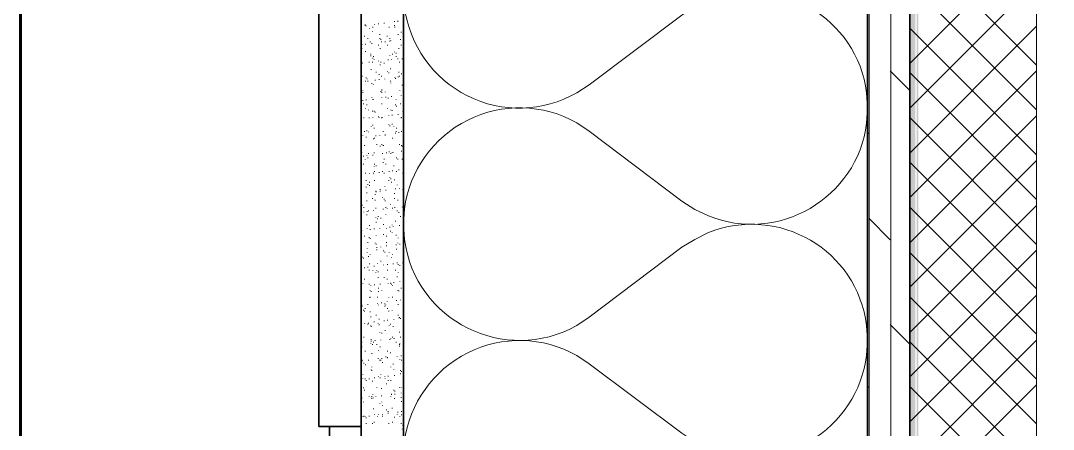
# Model space of a CAD drawing. Header units: inches. Extents: x 5 to 516, y -193 to 129.
# Drawn here: x 334.394 to 335.413, y -10.253 to -9.85 of the extents above; entities that cross this region are included whole.
import ezdxf

# ---------------------------------------------------------------- set-up
doc = ezdxf.new("R2010")
doc.units = ezdxf.units.IN
doc.header["$MEASUREMENT"] = 0
doc.layers.add('PDF6_Geometry', color=7, linetype='Continuous')
doc.layers.add('PDF6_Solid Fills', color=7, linetype='Continuous')

msp = doc.modelspace()

# ---------------------------------------------------------------- hatches: boundary and pattern name
at = {"layer": 'PDF6_Solid Fills', "transparency": 33554559}
for points in [[(335.272368, -10.753916), (335.277368, -10.7483605), (335.2773684, -9.4383597), (335.272368, -9.4383605)], [(335.2890339, -9.4494714), (335.2762562, -9.440027), (335.2873673, -9.450027), (335.2873691, -9.5366932), (335.2784802, -9.5428042), (335.2801466, -10.7589156), (335.2801462, -9.5439158), (335.2890351, -9.5372482)]]:
    msp.add_hatch(color=256, dxfattribs=at).paths.add_polyline_path(points)

# ---------------------------------------------------------------- linework, layer by layer
at = {"layer": 'PDF6_Geometry', "lineweight": 60}
msp.add_lwpolyline([(356.8940342, -11.7255821), (356.8940342, -8.5589156), (334.3940348, -8.5589156), (334.3940348, -12.3344711)], dxfattribs=at)
at = {"layer": 'PDF6_Geometry', "lineweight": 35}
for points in [[(334.6884786, -8.8261376), (334.6884786, -10.2500265)], [(334.6884786, -10.2500268), (334.7301452, -10.2500268), (334.7301452, -8.8261379)], [(334.7301452, -8.8261376), (334.7301452, -10.7178043)], [(334.7718119, -8.8261381), (334.7718119, -10.7178047), (334.7301452, -10.7178047), (334.7301452, -10.2500269)], [(335.2301452, -8.8261376), (335.2301452, -10.7589154), (335.2718119, -10.7589154), (335.2718119, -8.8261376)], [(334.6884798, -10.2711381), (334.6990354, -10.2711381), (334.6990354, -10.250027), (334.6884798, -10.250027)]]:
    msp.add_lwpolyline(points, dxfattribs=at)
at = {"layer": 'PDF6_Geometry', "lineweight": 15}
for points in [[(335.2318135, -10.7589153), (335.2318135, -8.8261375)], [(335.2529227, -10.7589153), (335.2529227, -8.8261375)], [(335.2718119, -8.8261376), (335.2718119, -10.7589154), (335.3968119, -10.7589154), (335.3968119, -8.8261376)], [(335.2718119, -9.8922489), (335.3968119, -9.7672489)], [(335.3968119, -9.8939149), (335.2718119, -9.7689149)], [(335.2718119, -9.9361377), (335.3968119, -9.8111377)], [(335.3968119, -9.9378048), (335.2718119, -9.8128048)], [(334.7340357, -9.8544715), (334.7340357, -9.8539159)], [(334.7340357, -9.8550265), (334.7340357, -9.8544709)], [(334.7351456, -9.8555826), (334.7351456, -9.855027)], [(334.7384799, -9.8578047), (334.7384799, -9.8572491)], [(334.741812, -9.8566936), (334.741812, -9.8561381)], [(334.7434803, -9.8539154), (334.7434803, -9.8533598)], [(334.7473685, -9.8533604), (334.7473685, -9.8528049)], [(334.7529227, -9.8528043), (334.7529227, -9.8522488)], [(334.757923, -9.8566936), (334.757923, -9.8561381)], [(334.7629234, -9.8511383), (334.7629234, -9.8505827)], [(334.7629234, -9.8550265), (334.7629234, -9.8544709)], [(334.7634795, -9.8566936), (334.7634795, -9.8561381)], [(334.7662577, -9.8505822), (334.7662577, -9.8500266)], [(334.7662577, -9.8511383), (334.7662577, -9.8505827)], [(335.2718119, -9.9805825), (335.3968119, -9.8555826)], [(335.3968119, -9.9822486), (335.2718119, -9.8572486)], [(334.7301452, -9.863915), (334.7301452, -9.8633594)], [(334.7334796, -9.8655821), (334.7334796, -9.8650266)], [(334.7368116, -9.8678043), (334.7368116, -9.8672487)], [(334.7412559, -9.8611379), (334.7412559, -9.8605823)], [(334.7484784, -9.863915), (334.7484784, -9.8633594)], [(334.7484784, -9.8678043), (334.7484784, -9.8672487)], [(334.7557009, -9.8655821), (334.7557009, -9.8650266)], [(334.7584791, -9.8678043), (334.7584791, -9.8672487)], [(334.7668116, -9.863915), (334.7668116, -9.8633594)], [(334.7695898, -9.8616929), (334.7695898, -9.8611373)], [(334.7712581, -9.862805), (334.7712581, -9.8622495)], [(334.7307013, -9.8778039), (334.7307013, -9.8772483)], [(334.7312574, -9.8739157), (334.7312574, -9.8733601)], [(334.7345895, -9.8733596), (334.7345895, -9.8728041)], [(334.7390338, -9.8711375), (334.7390338, -9.8705819)], [(334.7407021, -9.8728046), (334.7407021, -9.8722491)], [(334.7473685, -9.8744707), (334.7473685, -9.8739151)], [(334.7490345, -9.8778039), (334.7490345, -9.8772483)], [(334.7495906, -9.8689153), (334.7495906, -9.8683598)], [(334.7501467, -9.8711375), (334.7501467, -9.8705819)], [(334.7540349, -9.8711375), (334.7540349, -9.8705819)], [(334.756257, -9.8744707), (334.756257, -9.8739151)], [(334.7584791, -9.8705825), (334.7584791, -9.870027)], [(334.7595913, -9.8700264), (334.7595913, -9.8694709)], [(334.7673677, -9.8778039), (334.7673677, -9.8772483)], [(334.7690337, -9.8689153), (334.7690337, -9.8683598)], [(334.7695898, -9.8744707), (334.7695898, -9.8739151)], [(334.7345895, -9.8805821), (334.7345895, -9.8800265)], [(334.7395899, -9.8833603), (334.7395899, -9.8828048)], [(334.7395899, -9.8850264), (334.7395899, -9.8844708)], [(334.741812, -9.8872485), (334.741812, -9.8866929)], [(334.7423681, -9.8855825), (334.7423681, -9.8850269)], [(334.7429242, -9.8883596), (334.7429242, -9.887804)], [(334.7568131, -9.8889157), (334.7568131, -9.8883601)], [(334.7584791, -9.8844714), (334.7584791, -9.8839158)], [(334.7601452, -9.8883596), (334.7601452, -9.887804)], [(334.7612574, -9.8833603), (334.7612574, -9.8828048)], [(334.7629234, -9.8811382), (334.7629234, -9.8805826)], [(334.7645894, -9.8822493), (334.7645894, -9.8816937)], [(334.7645894, -9.8855825), (334.7645894, -9.8850269)], [(334.7662577, -9.8878046), (334.7662577, -9.887249)], [(334.770702, -9.8878046), (334.770702, -9.887249)], [(334.7312574, -9.8916928), (334.7312574, -9.8911372)], [(334.7312574, -9.8922489), (334.7312574, -9.8916933)], [(334.7379238, -9.8911378), (334.7379238, -9.8905822)], [(334.740146, -9.8983603), (334.740146, -9.8978047)], [(334.7412559, -9.8911378), (334.7412559, -9.8905822)], [(334.7473685, -9.8900267), (334.7473685, -9.8894712)], [(334.7490345, -9.8939149), (334.7490345, -9.8933593)], [(334.7495906, -9.8911378), (334.7495906, -9.8905822)], [(334.7529227, -9.8922489), (334.7529227, -9.8916933)], [(334.7590352, -9.8978042), (334.7590352, -9.8972486)], [(334.7679237, -9.8911378), (334.7679237, -9.8905822)], [(334.7312574, -9.9050267), (334.7312574, -9.9044711)], [(334.7351456, -9.9066938), (334.7351456, -9.9061383)], [(334.7362578, -9.9078038), (334.7362578, -9.9072482)], [(334.7440341, -9.908916), (334.7440341, -9.9083604)], [(334.7451463, -9.9011374), (334.7451463, -9.9005818)], [(334.7479246, -9.9033595), (334.7479246, -9.902804)], [(334.7479246, -9.9083599), (334.7479246, -9.9078043)], [(334.7501467, -9.9050267), (334.7501467, -9.9044711)], [(334.7534788, -9.9078038), (334.7534788, -9.9072482)], [(334.756257, -9.9005824), (334.756257, -9.9000269)], [(334.7573692, -9.9016935), (334.7573692, -9.9011379)], [(334.7634795, -9.9061377), (334.7634795, -9.9055822)], [(334.7640356, -9.9072488), (334.7640356, -9.9066933)], [(334.7668116, -9.9055816), (334.7668116, -9.9050261)], [(334.7673677, -9.9011374), (334.7673677, -9.9005818)], [(334.7679237, -9.9050267), (334.7679237, -9.9044711)], [(334.7701459, -9.9028045), (334.7701459, -9.902249)], [(335.2718119, -9.9189156), (335.2523675, -9.8994711)], [(335.2718119, -10.0244713), (335.3968119, -9.8994714)], [(335.3968119, -10.0261374), (335.2718119, -9.9011374)], [(334.7318135, -9.9189156), (334.7318135, -9.91836)], [(334.7345895, -9.910027), (334.7345895, -9.9094715)], [(334.7368116, -9.910027), (334.7368116, -9.9094715)], [(334.7407021, -9.9122492), (334.7407021, -9.9116936)], [(334.7423681, -9.9133602), (334.7423681, -9.9128047)], [(334.7507005, -9.9183606), (334.7507005, -9.917805)], [(334.7507005, -9.9189156), (334.7507005, -9.91836)], [(334.7590352, -9.910027), (334.7590352, -9.9094715)], [(334.7595913, -9.9116931), (334.7595913, -9.9111375)], [(334.7684798, -9.9189156), (334.7684798, -9.91836)], [(334.770702, -9.9139152), (334.770702, -9.9133597)], [(334.7318135, -9.9211377), (334.7318135, -9.9205821)], [(334.7318135, -9.9289152), (334.7318135, -9.9283596)], [(334.7351456, -9.9283602), (334.7351456, -9.9278046)], [(334.7407021, -9.9261381), (334.7407021, -9.9255825)], [(334.7412559, -9.9278041), (334.7412559, -9.9272485)], [(334.7423681, -9.9278041), (334.7423681, -9.9272485)], [(334.7495906, -9.9200266), (334.7495906, -9.9194711)], [(334.7507005, -9.9211377), (334.7507005, -9.9205821)], [(334.7507005, -9.9261381), (334.7507005, -9.9255825)], [(334.7540349, -9.9205827), (334.7540349, -9.9200272)], [(334.754591, -9.925582), (334.754591, -9.9250264)], [(334.7568131, -9.926693), (334.7568131, -9.9261375)], [(334.7645894, -9.9278041), (334.7645894, -9.9272485)], [(334.7695898, -9.9239159), (334.7695898, -9.9233604)], [(335.2290337, -9.9511379), (335.2301448, -9.9361379), (335.2290337, -9.9211379)], [(334.7323674, -9.9322495), (334.7323674, -9.9316939)], [(334.7345895, -9.9366938), (334.7345895, -9.9361382)], [(334.7357017, -9.9333594), (334.7357017, -9.9328039)], [(334.7373677, -9.9383598), (334.7373677, -9.9378042)], [(334.7412559, -9.9394709), (334.7412559, -9.9389153)], [(334.7429242, -9.9394709), (334.7429242, -9.9389153)], [(334.7507005, -9.9322495), (334.7507005, -9.9316939)], [(334.756257, -9.9366938), (334.756257, -9.9361382)], [(334.7595913, -9.9383598), (334.7595913, -9.9378042)], [(334.7607013, -9.9389159), (334.7607013, -9.9383603)], [(334.7640356, -9.9333594), (334.7640356, -9.9328039)], [(334.7651455, -9.9344716), (334.7651455, -9.9339161)], [(334.7690337, -9.9322495), (334.7690337, -9.9316939)], [(334.7712581, -9.9400269), (334.7712581, -9.9394714)], [(334.7329235, -9.9461384), (334.7329235, -9.9455828)], [(334.7379238, -9.9461384), (334.7379238, -9.9455828)], [(334.741812, -9.9455823), (334.741812, -9.9450267)], [(334.7440341, -9.9405819), (334.7440341, -9.9400264)], [(334.7473685, -9.9450262), (334.7473685, -9.9444706)], [(334.7479246, -9.9455823), (334.7479246, -9.9450267)], [(334.7501467, -9.9461384), (334.7501467, -9.9455828)], [(334.7512566, -9.9455823), (334.7512566, -9.9450267)], [(334.7573692, -9.9439151), (334.7573692, -9.9433596)], [(334.7607013, -9.9433601), (334.7607013, -9.9428046)], [(334.7668116, -9.942804), (334.7668116, -9.9422485)], [(334.7695898, -9.9461384), (334.7695898, -9.9455828)], [(334.7701459, -9.9455823), (334.7701459, -9.9450267)], [(335.2718119, -10.0689151), (335.3968119, -9.9439151)], [(335.3968119, -10.0705823), (335.2718119, -9.9455823)], [(334.7334796, -9.9594712), (334.7334796, -9.9589156)], [(334.7357017, -9.9589151), (334.7357017, -9.9583595)], [(334.7373677, -9.9600273), (334.7373677, -9.9594717)], [(334.740146, -9.9544708), (334.740146, -9.9539153)], [(334.741812, -9.9533597), (334.741812, -9.9528042)], [(334.7429242, -9.956138), (334.7429242, -9.9555824)], [(334.7518127, -9.9594712), (334.7518127, -9.9589156)], [(334.7573692, -9.9528048), (334.7573692, -9.9522492)], [(334.7584791, -9.9539158), (334.7584791, -9.9533603)], [(334.7607013, -9.9522487), (334.7607013, -9.9516931)], [(334.7623673, -9.9544708), (334.7623673, -9.9539153)], [(334.7645894, -9.9594712), (334.7645894, -9.9589156)], [(334.7651455, -9.956138), (334.7651455, -9.9555824)], [(334.7701459, -9.9594712), (334.7701459, -9.9589156)], [(334.7318135, -9.9633593), (334.7318135, -9.9628038)], [(334.7351456, -9.9650265), (334.7351456, -9.9644709)], [(334.7423681, -9.9666937), (334.7423681, -9.9661381)], [(334.7434803, -9.9661376), (334.7434803, -9.965582)], [(334.7445902, -9.9639154), (334.7445902, -9.9633599)], [(334.7484784, -9.9633593), (334.7484784, -9.9628038)], [(334.7540349, -9.9628044), (334.7540349, -9.9622488)], [(334.7540349, -9.9633593), (334.7540349, -9.9628038)], [(334.7612574, -9.9661376), (334.7612574, -9.965582)], [(334.7640356, -9.9611372), (334.7640356, -9.9605816)], [(334.7673677, -9.9605822), (334.7673677, -9.9600267)], [(334.7718119, -9.9661376), (334.7718119, -9.965582)], [(335.2318135, -9.9616933), (335.2301469, -9.9605822)], [(334.7307013, -9.9800265), (334.7307013, -9.9794709)], [(334.7334796, -9.9733601), (334.7334796, -9.9728045)], [(334.7429242, -9.9805825), (334.7429242, -9.980027)], [(334.7457024, -9.972249), (334.7457024, -9.9716934)], [(334.7490345, -9.9739162), (334.7490345, -9.9733606)], [(334.7507005, -9.972249), (334.7507005, -9.9716934)], [(334.7518127, -9.9733601), (334.7518127, -9.9728045)], [(334.7523688, -9.9733601), (334.7523688, -9.9728045)], [(334.7551448, -9.9805825), (334.7551448, -9.980027)], [(334.757923, -9.9794715), (334.757923, -9.9789159)], [(334.7607013, -9.9800265), (334.7607013, -9.9794709)], [(334.7618135, -9.9800265), (334.7618135, -9.9794709)], [(334.7679237, -9.972249), (334.7679237, -9.9716934)], [(334.7701459, -9.9733601), (334.7701459, -9.9728045)], [(334.7701459, -9.9789154), (334.7701459, -9.9783598)], [(334.770702, -9.9739162), (334.770702, -9.9733606)], [(334.7323674, -9.9839157), (334.7323674, -9.9833602)], [(334.7340357, -9.9872489), (334.7340357, -9.9866934)], [(334.7357017, -9.9833596), (334.7357017, -9.9828041)], [(334.7368116, -9.9855818), (334.7368116, -9.9850262)], [(334.7373677, -9.9811375), (334.7373677, -9.980582)], [(334.741812, -9.9828047), (334.741812, -9.9822491)], [(334.7512566, -9.9811375), (334.7512566, -9.980582)], [(334.7518127, -9.9900272), (334.7518127, -9.9894716)], [(334.7529227, -9.9866928), (334.7529227, -9.9861373)], [(334.7595913, -9.9811375), (334.7595913, -9.980582)], [(334.7651455, -9.9855818), (334.7651455, -9.9850262)], [(334.7662577, -9.9866928), (334.7662577, -9.9861373)], [(334.770702, -9.9866928), (334.770702, -9.9861373)], [(335.2718119, -10.112805), (335.3968119, -9.987805)], [(335.3968119, -10.1144711), (335.2718119, -9.9894711)], [(334.7323674, -9.9916932), (334.7323674, -9.9911377)], [(334.7345895, -10.0005817), (334.7345895, -10.0000262)], [(334.7384799, -10.0011378), (334.7384799, -10.0005823)], [(334.7423681, -10.0005817), (334.7423681, -10.0000262)], [(334.7429242, -9.9939153), (334.7429242, -9.9933598)], [(334.7434803, -9.9916932), (334.7434803, -9.9911377)], [(334.7434803, -9.9989157), (334.7434803, -9.9983601)], [(334.7451463, -9.9933604), (334.7451463, -9.9928048)], [(334.7479246, -10.0000268), (334.7479246, -9.9994712)], [(334.7512566, -9.9989157), (334.7512566, -9.9983601)], [(334.7529227, -10.0005817), (334.7529227, -10.0000262)], [(334.754591, -9.9916932), (334.754591, -9.9911377)], [(334.757923, -9.9989157), (334.757923, -9.9983601)], [(334.7612574, -9.9983596), (334.7612574, -9.997804)], [(334.7623673, -9.9933604), (334.7623673, -9.9928048)], [(334.7651455, -9.9989157), (334.7651455, -9.9983601)], [(334.7673677, -9.9972485), (334.7673677, -9.996693)], [(334.7712581, -10.0005817), (334.7712581, -10.0000262)], [(334.7351456, -10.0078042), (334.7351456, -10.0072487)], [(334.7384799, -10.0094714), (334.7384799, -10.0089158)], [(334.7434803, -10.0078042), (334.7434803, -10.0072487)], [(334.7573692, -10.0078042), (334.7573692, -10.0072487)], [(334.7584791, -10.005026), (334.7584791, -10.0044704)], [(334.7595913, -10.0061382), (334.7595913, -10.0055826)], [(334.7601452, -10.0094714), (334.7601452, -10.0089158)], [(334.7629234, -10.0072493), (334.7629234, -10.0066937)], [(334.7351456, -10.0144706), (334.7351456, -10.0139151)], [(334.7357017, -10.0200271), (334.7357017, -10.0194715)], [(334.7368116, -10.0116935), (334.7368116, -10.011138)], [(334.7384799, -10.0128046), (334.7384799, -10.012249)], [(334.7440341, -10.0216931), (334.7440341, -10.0211376)], [(334.7445902, -10.0183599), (334.7445902, -10.0178044)], [(334.7451463, -10.0189149), (334.7451463, -10.0183593)], [(334.7490345, -10.0166928), (334.7490345, -10.0161372)], [(334.7490345, -10.0183599), (334.7490345, -10.0178044)], [(334.7534788, -10.0139157), (334.7534788, -10.0133601)], [(334.754591, -10.0172489), (334.754591, -10.0166933)], [(334.7629234, -10.0205821), (334.7629234, -10.0200265)], [(334.7640356, -10.0161378), (334.7640356, -10.0155822)], [(334.7657016, -10.0122485), (334.7657016, -10.0116929)], [(334.7679237, -10.0155828), (334.7679237, -10.0150273)], [(334.7712581, -10.0166928), (334.7712581, -10.0161372)], [(334.7718119, -10.0139157), (334.7718119, -10.0133601)], [(334.7357017, -10.0278045), (334.7357017, -10.027249)], [(334.7412559, -10.0255824), (334.7412559, -10.0250269)], [(334.7440341, -10.0272484), (334.7440341, -10.0266929)], [(334.7512566, -10.0244713), (334.7512566, -10.0239158)], [(334.7529227, -10.0261374), (334.7529227, -10.0255818)], [(334.7540349, -10.0278045), (334.7540349, -10.027249)], [(334.7590352, -10.0316938), (334.7590352, -10.0311383)], [(334.7629234, -10.0255824), (334.7629234, -10.0250269)], [(334.7662577, -10.0272484), (334.7662577, -10.0266929)], [(334.7312574, -10.0322488), (334.7312574, -10.0316933)], [(334.7329235, -10.0344709), (334.7329235, -10.0339154)], [(334.7329235, -10.0389152), (334.7329235, -10.0383596)], [(334.7357017, -10.0416934), (334.7357017, -10.0411379)], [(334.7362578, -10.0383602), (334.7362578, -10.0378047)], [(334.7373677, -10.0378041), (334.7373677, -10.0372486)], [(334.7423681, -10.0372492), (334.7423681, -10.0366936)], [(334.7445902, -10.035027), (334.7445902, -10.0344715)], [(334.7518127, -10.0361381), (334.7518127, -10.0355825)], [(334.754591, -10.0344709), (334.754591, -10.0339154)], [(334.754591, -10.0411373), (334.754591, -10.0405818)], [(334.7557009, -10.035582), (334.7557009, -10.0350264)], [(334.7612574, -10.035027), (334.7612574, -10.0344715)], [(334.7634795, -10.0344709), (334.7634795, -10.0339154)], [(334.7657016, -10.0378041), (334.7657016, -10.0372486)], [(334.7673677, -10.0394713), (334.7673677, -10.0389157)], [(334.770702, -10.033916), (334.770702, -10.0333604)], [(335.2718119, -10.1572488), (335.3968119, -10.0322488)], [(335.3968119, -10.158916), (335.2718119, -10.033916)], [(334.7384799, -10.0522491), (334.7384799, -10.0516936)], [(334.7445902, -10.0444705), (334.7445902, -10.043915)], [(334.7451463, -10.0489159), (334.7451463, -10.0483604)], [(334.7462563, -10.0455827), (334.7462563, -10.0450272)], [(334.7468124, -10.0433606), (334.7468124, -10.042805)], [(334.7495906, -10.0450266), (334.7495906, -10.0444711)], [(334.7523688, -10.0511381), (334.7523688, -10.0505825)], [(334.7607013, -10.051693), (334.7607013, -10.0511375)], [(334.7640356, -10.0478049), (334.7640356, -10.0472493)], [(334.7679237, -10.0522491), (334.7679237, -10.0516936)], [(334.7690337, -10.0433606), (334.7690337, -10.042805)], [(334.7718119, -10.0450266), (334.7718119, -10.0444711)], [(335.2523688, -10.066138), (335.2318133, -10.0450269)], [(334.7301452, -10.0611377), (334.7301452, -10.0605821)], [(334.7307013, -10.0572495), (334.7307013, -10.0566939)], [(334.7362578, -10.0550262), (334.7362578, -10.0544707)], [(334.7390338, -10.0561373), (334.7390338, -10.0555817)], [(334.7429242, -10.0555823), (334.7429242, -10.0550268)], [(334.7451463, -10.0622487), (334.7451463, -10.0616932)], [(334.7484784, -10.0550262), (334.7484784, -10.0544707)], [(334.7523688, -10.0611377), (334.7523688, -10.0605821)], [(334.7551448, -10.0550262), (334.7551448, -10.0544707)], [(334.7584791, -10.0539152), (334.7584791, -10.0533596)], [(334.7590352, -10.0578045), (334.7590352, -10.0572489)], [(334.7607013, -10.0589155), (334.7607013, -10.05836)], [(334.7618135, -10.0533602), (334.7618135, -10.0528046)], [(334.7645894, -10.0616937), (334.7645894, -10.0611382)], [(335.0729226, -10.0589154), (335.0595892, -10.0655821), (335.0468115, -10.0733598)], [(334.7334796, -10.0628048), (334.7334796, -10.0622493)], [(334.7368116, -10.0689151), (334.7368116, -10.0683596)], [(334.7379238, -10.0639159), (334.7379238, -10.0633603)], [(334.7390338, -10.0650269), (334.7390338, -10.0644714)], [(334.7440341, -10.0694712), (334.7440341, -10.0689157)], [(334.7451463, -10.0705823), (334.7451463, -10.0700267)], [(334.7551448, -10.0628048), (334.7551448, -10.0622493)], [(334.7551448, -10.0689151), (334.7551448, -10.0683596)], [(334.7551448, -10.0722483), (334.7551448, -10.0716928)], [(334.7645894, -10.0711384), (334.7645894, -10.0705828)], [(334.7662577, -10.0694712), (334.7662577, -10.0689157)], [(334.7668116, -10.0644708), (334.7668116, -10.0639153)], [(334.7684798, -10.0705823), (334.7684798, -10.0700267)], [(334.7301452, -10.0755826), (334.7301452, -10.0750271)], [(334.7362578, -10.0750265), (334.7362578, -10.074471)], [(334.7362578, -10.0789158), (334.7362578, -10.0783603)], [(334.7373677, -10.082804), (334.7373677, -10.0822484)], [(334.7390338, -10.0805819), (334.7390338, -10.0800263)], [(334.7457024, -10.0739155), (334.7457024, -10.0733599)], [(334.7457024, -10.0761376), (334.7457024, -10.075582)], [(334.7495906, -10.0733605), (334.7495906, -10.0728049)], [(334.7523688, -10.0772487), (334.7523688, -10.0766931)], [(334.7534788, -10.0783597), (334.7534788, -10.0778042)], [(334.7557009, -10.082249), (334.7557009, -10.0816935)], [(334.757923, -10.0789158), (334.757923, -10.0783603)], [(334.7612574, -10.0805819), (334.7612574, -10.0800263)], [(334.7651455, -10.0755826), (334.7651455, -10.0750271)], [(334.9429226, -10.1505823), (334.9551448, -10.142249), (335.0468115, -10.0733601)], [(335.2718119, -10.2011376), (335.3968119, -10.0761376)], [(335.3968119, -10.2033597), (335.2718119, -10.0783597)], [(334.7312574, -10.0833601), (334.7312574, -10.0828045)], [(334.7323674, -10.0844712), (334.7323674, -10.0839156)], [(334.7384799, -10.0900265), (334.7384799, -10.0894709)], [(334.7429242, -10.0922486), (334.7429242, -10.0916931)], [(334.7462563, -10.0894715), (334.7462563, -10.088916)], [(334.7495906, -10.0872494), (334.7495906, -10.0866938)], [(334.7523688, -10.0911376), (334.7523688, -10.090582)], [(334.756257, -10.0905826), (334.756257, -10.090027)], [(334.7601452, -10.0839151), (334.7601452, -10.0833595)], [(334.7618135, -10.0900265), (334.7618135, -10.0894709)], [(334.7657016, -10.0889154), (334.7657016, -10.0883599)], [(334.7668116, -10.0905826), (334.7668116, -10.090027)], [(334.7684798, -10.0916937), (334.7684798, -10.0911381)], [(334.7712581, -10.0889154), (334.7712581, -10.0883599)], [(334.7334796, -10.0939158), (334.7334796, -10.0933602)], [(334.7368116, -10.0933597), (334.7368116, -10.0928041)], [(334.7379238, -10.0961379), (334.7379238, -10.0955824)], [(334.741812, -10.0966929), (334.741812, -10.0961373)], [(334.7445902, -10.0983601), (334.7445902, -10.0978045)], [(334.7457024, -10.0966929), (334.7457024, -10.0961373)], [(334.7468124, -10.097804), (334.7468124, -10.0972484)], [(334.756257, -10.0961379), (334.756257, -10.0955824)], [(334.7640356, -10.0961379), (334.7640356, -10.0955824)], [(334.7657016, -10.1028043), (334.7657016, -10.1022488)], [(334.7668116, -10.0983601), (334.7668116, -10.0978045)], [(334.7318135, -10.1094707), (334.7318135, -10.1089152)], [(334.7334796, -10.1050264), (334.7334796, -10.1044709)], [(334.7379238, -10.1100268), (334.7379238, -10.1094713)], [(334.7395899, -10.1111379), (334.7395899, -10.1105823)], [(334.7434803, -10.1105818), (334.7434803, -10.1100262)], [(334.7468124, -10.1033604), (334.7468124, -10.1028049)], [(334.7490345, -10.1100268), (334.7490345, -10.1094713)], [(334.7529227, -10.1033604), (334.7529227, -10.1028049)], [(334.7557009, -10.1050264), (334.7557009, -10.1044709)], [(334.7568131, -10.1094707), (334.7568131, -10.1089152)], [(334.7590352, -10.1089157), (334.7590352, -10.1083602)], [(334.7601452, -10.1100268), (334.7601452, -10.1094713)], [(334.7612574, -10.1111379), (334.7612574, -10.1105823)], [(334.7623673, -10.1083596), (334.7623673, -10.1078041)], [(334.7684798, -10.1072486), (334.7684798, -10.106693)], [(334.7384799, -10.1233596), (334.7384799, -10.122804)], [(334.7390338, -10.1161371), (334.7390338, -10.1155816)], [(334.7390338, -10.1228046), (334.7390338, -10.1222491)], [(334.740146, -10.1172493), (334.740146, -10.1166937)], [(334.7462563, -10.1228046), (334.7462563, -10.1222491)], [(334.7473685, -10.113915), (334.7473685, -10.1133594)], [(334.7473685, -10.1172493), (334.7473685, -10.1166937)], [(334.7507005, -10.1161371), (334.7507005, -10.1155816)], [(334.7573692, -10.1233596), (334.7573692, -10.122804)], [(334.7612574, -10.1228046), (334.7612574, -10.1222491)], [(334.7662577, -10.1161371), (334.7662577, -10.1155816)], [(334.7673677, -10.1166932), (334.7673677, -10.1161376)], [(334.7695898, -10.113915), (334.7695898, -10.1133594)], [(335.2718119, -10.2455825), (335.3968119, -10.1205825)], [(335.3968119, -10.2472485), (335.2718119, -10.1222485)], [(334.7307013, -10.1305821), (334.7307013, -10.1300265)], [(334.7312574, -10.1316932), (334.7312574, -10.1311376)], [(334.7368116, -10.130026), (334.7368116, -10.1294704)], [(334.7462563, -10.1289161), (334.7462563, -10.1283605)], [(334.7473685, -10.1305821), (334.7473685, -10.1300265)], [(334.7501467, -10.12836), (334.7501467, -10.1278044)], [(334.7534788, -10.129471), (334.7534788, -10.1289155)], [(334.7534788, -10.1316932), (334.7534788, -10.1311376)], [(334.754591, -10.1305821), (334.754591, -10.1300265)], [(334.7557009, -10.1272489), (334.7557009, -10.1266933)], [(334.7651455, -10.1261378), (334.7651455, -10.1255823)], [(334.7668116, -10.130026), (334.7668116, -10.1294704)], [(334.7690337, -10.1255817), (334.7690337, -10.1250262)], [(334.7323674, -10.1355825), (334.7323674, -10.1350269)], [(334.7334796, -10.1366935), (334.7334796, -10.136138)], [(334.7340357, -10.1339153), (334.7340357, -10.1333597)], [(334.7390338, -10.1372485), (334.7390338, -10.1366929)], [(334.7395899, -10.1422488), (334.7395899, -10.1416933)], [(334.7451463, -10.1405828), (334.7451463, -10.1400273)], [(334.756257, -10.1339153), (334.756257, -10.1333597)], [(334.7573692, -10.1366935), (334.7573692, -10.136138)], [(334.7607013, -10.1361374), (334.7607013, -10.1355819)], [(334.7668116, -10.1405828), (334.7668116, -10.1400273)], [(334.7673677, -10.1433599), (334.7673677, -10.1428044)], [(334.7679237, -10.1428049), (334.7679237, -10.1422494)], [(334.7690337, -10.1439149), (334.7690337, -10.1433593)], [(334.7334796, -10.1489152), (334.7334796, -10.1483597)], [(334.7368116, -10.1494713), (334.7368116, -10.1489158)], [(334.7373677, -10.1483603), (334.7373677, -10.1478047)], [(334.7395899, -10.1505824), (334.7395899, -10.1500269)], [(334.740146, -10.1516935), (334.740146, -10.1511379)], [(334.7429242, -10.1472492), (334.7429242, -10.1466937)], [(334.7468124, -10.1489152), (334.7468124, -10.1483597)], [(334.7479246, -10.144471), (334.7479246, -10.1439154)], [(334.7479246, -10.1500263), (334.7479246, -10.1494708)], [(334.7529227, -10.1461381), (334.7529227, -10.1455826)], [(334.756257, -10.145582), (334.756257, -10.1450265)], [(334.757923, -10.1505824), (334.757923, -10.1500269)], [(334.7590352, -10.1494713), (334.7590352, -10.1489158)], [(334.7618135, -10.1516935), (334.7618135, -10.1511379)], [(334.7623673, -10.1450271), (334.7623673, -10.1444715)], [(335.2718119, -10.1689156), (335.2523675, -10.1494711)], [(334.7301452, -10.1578038), (334.7301452, -10.1572482)], [(334.7329235, -10.1622492), (334.7329235, -10.1616936)], [(334.7484784, -10.1578038), (334.7484784, -10.1572482)], [(334.7507005, -10.1583599), (334.7507005, -10.1578043)], [(334.7540349, -10.1555816), (334.7540349, -10.1550261)], [(334.7595913, -10.1633602), (334.7595913, -10.1628047)], [(334.7612574, -10.1622492), (334.7612574, -10.1616936)], [(334.7623673, -10.1633602), (334.7623673, -10.1628047)], [(334.7629234, -10.1633602), (334.7629234, -10.1628047)], [(334.7679237, -10.1572488), (334.7679237, -10.1566932)], [(334.7690337, -10.1622492), (334.7690337, -10.1616936)], [(334.7307013, -10.1672484), (334.7307013, -10.1666928)], [(334.7307013, -10.1716927), (334.7307013, -10.1711371)], [(334.7395899, -10.1683606), (334.7395899, -10.167805)], [(334.740146, -10.1644713), (334.740146, -10.1639157)], [(334.740146, -10.1661373), (334.740146, -10.1655818)], [(334.7412559, -10.1694705), (334.7412559, -10.168915)], [(334.7423681, -10.1672484), (334.7423681, -10.1666928)], [(334.7440341, -10.1655824), (334.7440341, -10.1650268)], [(334.7457024, -10.1694705), (334.7457024, -10.168915)], [(334.7490345, -10.1716927), (334.7490345, -10.1711371)], [(334.7495906, -10.1650263), (334.7495906, -10.1644707)], [(334.7584791, -10.1644713), (334.7584791, -10.1639157)], [(334.7645894, -10.1672484), (334.7645894, -10.1666928)], [(334.7679237, -10.1694705), (334.7679237, -10.168915)], [(334.7679237, -10.1711377), (334.7679237, -10.1705821)], [(334.7684798, -10.1689156), (334.7684798, -10.16836)], [(335.2718119, -10.2900263), (335.3968119, -10.1650263)], [(335.3968119, -10.2916934), (335.2718119, -10.1666934)], [(334.7340357, -10.1761381), (334.7340357, -10.1755825)], [(334.7407021, -10.1783602), (334.7407021, -10.1778046)], [(334.7468124, -10.1833594), (334.7468124, -10.1828039)], [(334.7473685, -10.175582), (334.7473685, -10.1750264)], [(334.7507005, -10.1833594), (334.7507005, -10.1828039)], [(334.754591, -10.1816934), (334.754591, -10.1811378)], [(334.7557009, -10.1828044), (334.7557009, -10.1822489)], [(334.756257, -10.1761381), (334.756257, -10.1755825)], [(334.756257, -10.1822495), (334.756257, -10.1816939)], [(334.7590352, -10.1778041), (334.7590352, -10.1772485)], [(334.7657016, -10.1811373), (334.7657016, -10.1805817)], [(334.7684798, -10.1844716), (334.7684798, -10.1839161)], [(334.7695898, -10.1805823), (334.7695898, -10.1800268)], [(334.7312574, -10.1850266), (334.7312574, -10.184471)], [(334.7312574, -10.1855815), (334.7312574, -10.185026)], [(334.7329235, -10.1878048), (334.7329235, -10.1872493)], [(334.7345895, -10.1894708), (334.7345895, -10.1889153)], [(334.7373677, -10.1850266), (334.7373677, -10.184471)], [(334.740146, -10.1939151), (334.740146, -10.1933596)], [(334.7407021, -10.191693), (334.7407021, -10.1911374)], [(334.7484784, -10.1850266), (334.7484784, -10.184471)], [(334.7495906, -10.1850266), (334.7495906, -10.184471)], [(334.7512566, -10.1872487), (334.7512566, -10.1866932)], [(334.7595913, -10.191693), (334.7595913, -10.1911374)], [(334.7618135, -10.1889159), (334.7618135, -10.1883603)], [(334.7623673, -10.1939151), (334.7623673, -10.1933596)], [(334.7701459, -10.1850266), (334.7701459, -10.184471)], [(334.7318135, -10.1989155), (334.7318135, -10.1983599)], [(334.7318135, -10.2028048), (334.7318135, -10.2022492)], [(334.7340357, -10.2033597), (334.7340357, -10.2028042)], [(334.7351456, -10.2050269), (334.7351456, -10.2044713)], [(334.7379238, -10.2033597), (334.7379238, -10.2028042)], [(334.7407021, -10.1950262), (334.7407021, -10.1944706)], [(334.7434803, -10.2022487), (334.7434803, -10.2016931)], [(334.7473685, -10.2011376), (334.7473685, -10.200582)], [(334.7490345, -10.2022487), (334.7490345, -10.2016931)], [(334.7495906, -10.1989155), (334.7495906, -10.1983599)], [(334.7534788, -10.2011376), (334.7534788, -10.200582)], [(334.7540349, -10.2028048), (334.7540349, -10.2022492)], [(334.7568131, -10.2005826), (334.7568131, -10.2000271)], [(334.7568131, -10.2050269), (334.7568131, -10.2044713)], [(334.7595913, -10.2050269), (334.7595913, -10.2044713)], [(334.7629234, -10.2000265), (334.7629234, -10.199471)], [(334.7690337, -10.1950262), (334.7690337, -10.1944706)], [(334.7690337, -10.1983605), (334.7690337, -10.1978049)], [(334.7701459, -10.1961384), (334.7701459, -10.1955828)], [(334.7323674, -10.2122494), (334.7323674, -10.2116938)], [(334.7334796, -10.2144715), (334.7334796, -10.213916)], [(334.7412559, -10.2055819), (334.7412559, -10.2050263)], [(334.7457024, -10.2116933), (334.7457024, -10.2111377)], [(334.7501467, -10.2128044), (334.7501467, -10.2122488)], [(334.7551448, -10.2083601), (334.7551448, -10.2078045)], [(334.7623673, -10.2144715), (334.7623673, -10.213916)], [(334.7679237, -10.2116933), (334.7679237, -10.2111377)], [(334.7695898, -10.2116933), (334.7695898, -10.2111377)], [(335.2318135, -10.2116933), (335.2301469, -10.2105822)], [(335.2718119, -10.3339151), (335.3968119, -10.2089151)], [(335.3968119, -10.3355822), (335.2718119, -10.2105822)], [(334.7312574, -10.222249), (334.7312574, -10.2216934)], [(334.7379238, -10.2205818), (334.7379238, -10.2200263)], [(334.7407021, -10.2205818), (334.7407021, -10.2200263)], [(334.7407021, -10.2211379), (334.7407021, -10.2205824)], [(334.7407021, -10.222804), (334.7407021, -10.2222484)], [(334.741812, -10.2189158), (334.741812, -10.2183602)], [(334.7423681, -10.222249), (334.7423681, -10.2216934)], [(334.7445902, -10.2205818), (334.7445902, -10.2200263)], [(334.7501467, -10.2200269), (334.7501467, -10.2194713)], [(334.7595913, -10.2205818), (334.7595913, -10.2200263)], [(334.7601452, -10.2183597), (334.7601452, -10.2178041)], [(334.7601452, -10.2189158), (334.7601452, -10.2183602)], [(334.7629234, -10.222804), (334.7629234, -10.2222484)], [(334.7634795, -10.2155826), (334.7634795, -10.215027)], [(334.7634795, -10.2183597), (334.7634795, -10.2178041)], [(334.7695898, -10.2172486), (334.7695898, -10.2166931)], [(334.7695898, -10.2216929), (334.7695898, -10.2211373)], [(334.7701459, -10.2255822), (334.7701459, -10.2250266)], [(334.7323674, -10.2261383), (334.7323674, -10.2255827)], [(334.7423681, -10.2328047), (334.7423681, -10.2322491)], [(334.7484784, -10.2278043), (334.7484784, -10.2272488)], [(334.7507005, -10.2261383), (334.7507005, -10.2255827)], [(334.7512566, -10.2294715), (334.7512566, -10.2289159)], [(334.7551448, -10.2339157), (334.7551448, -10.2333602)], [(334.7568131, -10.2355818), (334.7568131, -10.2350262)], [(334.7607013, -10.2322486), (334.7607013, -10.231693)], [(334.7701459, -10.2355818), (334.7701459, -10.2350262)], [(334.7318135, -10.2405821), (334.7318135, -10.2400266)], [(334.7329235, -10.2400272), (334.7329235, -10.2394716)], [(334.7340357, -10.2405821), (334.7340357, -10.2400266)], [(334.7351456, -10.2416932), (334.7351456, -10.2411376)], [(334.7379238, -10.2400272), (334.7379238, -10.2394716)], [(334.7434803, -10.23836), (334.7434803, -10.2378044)], [(334.7462563, -10.2405821), (334.7462563, -10.2400266)], [(334.7473685, -10.23836), (334.7473685, -10.2378044)], [(334.7512566, -10.23836), (334.7512566, -10.2378044)], [(334.7512566, -10.2400272), (334.7512566, -10.2394716)], [(334.7568131, -10.2372489), (334.7568131, -10.2366934)], [(334.7629234, -10.2411371), (334.7629234, -10.2405815)], [(334.7657016, -10.23836), (334.7657016, -10.2378044)], [(334.7662577, -10.2361379), (334.7662577, -10.2355823)], [(334.7684798, -10.2405821), (334.7684798, -10.2400266)], [(334.7701459, -10.238915), (334.7701459, -10.2383594)], [(334.6990354, -10.2500268), (334.7301465, -10.2500268)], [(334.7351456, -10.2472485), (334.7351456, -10.246693)], [(334.7412559, -10.2472485), (334.7412559, -10.246693)], [(334.7429242, -10.2461375), (334.7429242, -10.2455819)], [(334.7573692, -10.2472485), (334.7573692, -10.246693)], [(334.7612574, -10.2461375), (334.7612574, -10.2455819)], [(334.7695898, -10.2472485), (334.7695898, -10.246693)], [(334.770702, -10.2528039), (334.770702, -10.2522483)], [(334.7712581, -10.2489157), (334.7712581, -10.2483601)]]:
    msp.add_lwpolyline(points, dxfattribs=at)
for points in [[(335.0729226, -9.8300268), (335.0595892, -9.8361379), (335.0468115, -9.8444709), (334.9551448, -9.9133598), (334.9429226, -9.9211376, -0.535457916), (334.7729226, -9.8361376), (334.7718115, -9.8216932), (334.7729226, -9.8066932, -0.531095253), (334.9429226, -9.7216932), (334.9551448, -9.7300265), (335.0468115, -9.7983598), (335.0595892, -9.8066932), (335.0729226, -9.8133598)], [(334.7729226, -10.0655823), (334.7718115, -10.0505823), (334.7729226, -10.0355823, -0.530180248), (334.9429226, -9.9505823), (334.9551448, -9.9589157), (335.0468115, -10.0278045), (335.0595892, -10.0361379), (335.0729226, -10.042249)], [(335.2290337, -10.150582), (335.2301448, -10.1650265), (335.2290337, -10.1800265, -0.492189274), (335.0729226, -10.2716932), (335.0595892, -10.2650265), (335.0468115, -10.2566932), (334.9551448, -10.1883598), (334.9429226, -10.1800265, 0.531193121), (334.7729226, -10.2650265), (334.7718115, -10.2800265), (334.7729226, -10.2950265, 0.533686015), (334.9429226, -10.3794709), (334.9551448, -10.3716932), (335.0468115, -10.3028045), (335.0595892, -10.2944712), (335.0729226, -10.2883601)]]:
    msp.add_lwpolyline(points, format="xyb", dxfattribs=at)
msp.add_lwpolyline([(334.7601452, -9.9244714), (334.7601452, -9.925027)], close=True, dxfattribs=at)
for points in [[(335.2290337, -9.9211379), (335.22058, -9.8476379), (335.1410059, -9.8014434), (335.0729226, -9.8300268)], [(335.0729226, -10.042249), (335.141117, -10.0708231), (335.2203763, -10.0247027), (335.2290337, -9.9511379)], [(335.2290337, -10.150582), (335.22008, -10.076008), (335.1423948, -10.0312765), (335.0729226, -10.0589154)], [(334.7729226, -10.0655823), (334.7832837, -10.1461934), (334.872367, -10.1898601), (334.9429226, -10.1505823)]]:
    msp.add_open_spline(points, degree=3, dxfattribs=at)
at = {"layer": 'PDF6_Solid Fills', "lineweight": 50, "transparency": 33554559}
msp.add_solid([(335.2784783, -9.5428045), (335.280145, -10.7589156), (335.2784783, -10.7589156)], dxfattribs=at)

doc.saveas('drawing.dxf')
